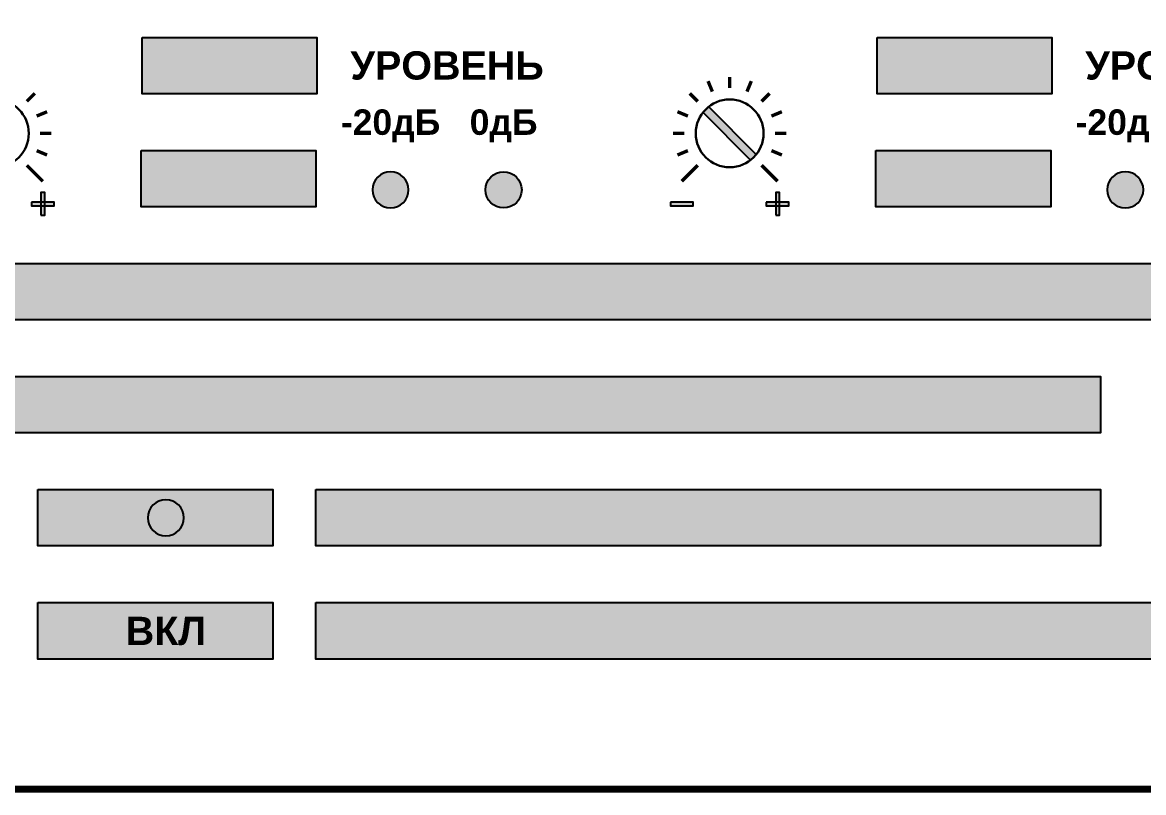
# Model space of a CAD drawing. Header units: millimetres. Extents: x -87434 to 499450, y -468665 to 122144.
# Drawn here: x 107368 to 109021, y 70986 to 72121 of the extents above; entities that cross this region are included whole.
import ezdxf

# ---------------------------------------------------------------- set-up
doc = ezdxf.new("R2010")
doc.units = ezdxf.units.MM
doc.linetypes.add('SOLID', pattern=[0])
doc.layers.add('WIRES', color=7, linetype='SOLID')
doc.styles.add('АРИЭЛЬ', font='txt')

# ---------------------------------------------------------------- blocks, each defined once
blk = doc.blocks.new('*U1241')
h = blk.add_hatch(color=92)
h.set_gradient(color1=(4, 220, 8), color2=(3, 135, 5), rotation=90, one_color=1, tint=0.27, name='INVSPHERICAL')
h.paths.add_polyline_path([(3.2, 1.6, 1), (0, 1.6, 1)])
at = {"color": 92}
blk.add_circle((1.6, 1.6), 1.6, dxfattribs=at)
blk = doc.blocks.new('*U1242')
at = {"layer": 'WIRES', "ltscale": 10}
h = blk.add_hatch(color=256, dxfattribs=at)
h.dxf.hatch_style = 1
h.set_gradient(color1=(184, 50, 5), color2=(251, 135, 96), rotation=45, one_color=1, tint=0.68, name='SPHERICAL')
h.paths.add_polyline_path([(3.2, 1.6, 1), (0, 1.6, 1)])
at = {"color": 32, "true_color": 0xd45d08}
blk.add_circle((1.6, 1.6), 1.6, dxfattribs=at)
blk = doc.blocks.new('*U1243')
h = blk.add_hatch(color=92)
h.set_gradient(color1=(251, 200, 35), color2=(175, 135, 4), rotation=90, tint=0.27, name='INVSPHERICAL')
h.paths.add_polyline_path([(3.2, 1.6, 1), (0, 1.6, 1)])
at = {"color": 54, "true_color": 0xaf8704}
blk.add_circle((1.6, 1.6), 1.6, dxfattribs=at)
blk = doc.blocks.new('*U1250')
at = {"true_color": 0xb3b3b3}
h = blk.add_hatch(color=253, dxfattribs=at)
h.dxf.hatch_style = 1
h.paths.add_polyline_path([(183.62, 61.5), (183.62, 66.495), (168.158, 66.495), (168.158, 61.5)])
h = blk.add_hatch(color=253, dxfattribs=at)
h.dxf.hatch_style = 1
h.paths.add_polyline_path([(248.62, 61.5), (248.62, 66.495), (233.158, 66.495), (233.158, 61.5)])
h = blk.add_hatch(color=256)
h.dxf.hatch_style = 1
h.set_gradient(color1=(51, 51, 51), color2=(41, 41, 41), rotation=45, tint=0.51, name='CYLINDER')
h.paths.add_polyline_path([(221.982, 55.651, 0.059132), (222.482, 56.151), (218.268, 60.364, 0.059132), (217.768, 59.864)])
h = blk.add_hatch(color=253, dxfattribs=at)
h.dxf.hatch_style = 1
h.paths.add_polyline_path([(183.525, 51.505), (183.525, 56.5), (168.063, 56.5), (168.063, 51.505)])
h = blk.add_hatch(color=253, dxfattribs=at)
h.dxf.hatch_style = 1
h.paths.add_polyline_path([(248.525, 51.505), (248.525, 56.5), (233.063, 56.5), (233.063, 51.505)])
h = blk.add_hatch(color=256)
h.dxf.hatch_style = 1
h.paths.add_polyline_path([(159.201, 50.765), (159.534, 50.765), (159.534, 52.765), (159.201, 52.765)])
h = blk.add_hatch(color=256)
h.dxf.hatch_style = 1
h.paths.add_polyline_path([(224.201, 50.765), (224.534, 50.765), (224.534, 52.765), (224.201, 52.765)])
h = blk.add_hatch(color=256)
h.dxf.hatch_style = 1
h.paths.add_polyline_path([(158.368, 51.931), (158.368, 51.598), (160.368, 51.598), (160.368, 51.931)])
h = blk.add_hatch(color=256)
h.dxf.hatch_style = 1
h.paths.add_polyline_path([(214.882, 51.931), (214.882, 51.598), (216.882, 51.598), (216.882, 51.931)])
h = blk.add_hatch(color=256)
h.dxf.hatch_style = 1
h.paths.add_polyline_path([(223.368, 51.931), (223.368, 51.598), (225.368, 51.598), (225.368, 51.931)])
h = blk.add_hatch(color=253, dxfattribs=at)
h.dxf.hatch_style = 1
h.paths.add_polyline_path([(50.5, 46.505), (50.5, 41.51), (394.5, 41.51), (394.5, 46.505)])
h = blk.add_hatch(color=253, dxfattribs=at)
h.dxf.hatch_style = 1
h.paths.add_polyline_path([(50.5, 36.505), (50.5, 31.51), (252.938, 31.51), (252.938, 36.505)])
h = blk.add_hatch(color=253, dxfattribs=at)
h.dxf.hatch_style = 1
h.paths.add_polyline_path([(179.711, 21.51), (179.711, 26.505), (158.917, 26.505), (158.917, 21.51)])
h = blk.add_hatch(color=253, dxfattribs=at)
h.dxf.hatch_style = 1
h.paths.add_polyline_path([(252.938, 21.51), (252.938, 26.505), (183.525, 26.505), (183.525, 21.51)])
h = blk.add_hatch(color=253, dxfattribs=at)
h.dxf.hatch_style = 1
h.paths.add_polyline_path([(179.711, 11.51), (179.711, 16.505), (158.917, 16.505), (158.917, 11.51)])
h = blk.add_hatch(color=253, dxfattribs=at)
h.dxf.hatch_style = 1
h.paths.add_polyline_path([(394.5, 11.51), (394.5, 16.505), (183.525, 16.505), (183.525, 11.51)])
at = {"color": 250}
for p, q in [((221.982, 55.651), (217.768, 59.864)), ((222.482, 56.151), (218.268, 60.364))]:
    blk.add_line(p, q, dxfattribs=at)
at = {"const_width": 0.6}
blk.add_lwpolyline([(0, 0), (482, 0), (482, 88), (0, 88)], close=True, dxfattribs=at)
at = {"color": 253, "true_color": 0xb3b3b3}
for points in [[(168.158, 66.495), (183.62, 66.495), (183.62, 61.5), (168.158, 61.5)], [(233.158, 66.495), (248.62, 66.495), (248.62, 61.5), (233.158, 61.5)], [(168.063, 56.5), (183.525, 56.5), (183.525, 51.505), (168.063, 51.505)], [(233.063, 56.5), (248.525, 56.5), (248.525, 51.505), (233.063, 51.505)], [(50.5, 46.505), (394.5, 46.505), (394.5, 41.51), (50.5, 41.51)], [(50.5, 36.505), (252.938, 36.505), (252.938, 31.51), (50.5, 31.51)], [(158.917, 26.505), (179.711, 26.505), (179.711, 21.51), (158.917, 21.51)], [(183.525, 26.505), (252.938, 26.505), (252.938, 21.51), (183.525, 21.51)], [(158.917, 16.505), (179.711, 16.505), (179.711, 11.51), (158.917, 11.51)], [(183.525, 16.505), (394.5, 16.505), (394.5, 11.51), (183.525, 11.51)]]:
    blk.add_lwpolyline(points, close=True, dxfattribs=at)
at = {"const_width": 0.3}
for points in [[(218.212, 62.627), (218.594, 61.703)], [(220.125, 63.007), (220.125, 62.007)], [(222.038, 62.627), (221.656, 61.703)], [(158.661, 61.543), (157.953, 60.836)], [(217.297, 60.836), (216.589, 61.543)], [(223.661, 61.543), (222.953, 60.836)], [(159.744, 59.921), (158.821, 59.538)], [(216.429, 59.538), (215.506, 59.921)], [(224.744, 59.921), (223.821, 59.538)], [(160.125, 58.007), (159.125, 58.007)], [(215.125, 58.007), (216.125, 58.007)], [(225.125, 58.007), (224.125, 58.007)], [(159.744, 56.094), (158.821, 56.477)], [(216.429, 56.477), (215.506, 56.094)], [(224.744, 56.094), (223.821, 56.477)], [(159.368, 53.765), (157.953, 55.179)], [(217.297, 55.179), (215.882, 53.765)], [(224.368, 53.765), (222.953, 55.179)]]:
    blk.add_lwpolyline(points, dxfattribs=at)
for points in [[(159.201, 50.765), (159.534, 50.765), (159.534, 52.765), (159.201, 52.765)], [(224.201, 50.765), (224.534, 50.765), (224.534, 52.765), (224.201, 52.765)], [(158.368, 51.931), (158.368, 51.598), (160.368, 51.598), (160.368, 51.931)], [(214.882, 51.931), (214.882, 51.598), (216.882, 51.598), (216.882, 51.931)], [(223.368, 51.931), (223.368, 51.598), (225.368, 51.598), (225.368, 51.931)]]:
    blk.add_lwpolyline(points, close=True)
at = {"color": 250, "lineweight": 30}
for centre in [(155.125, 58.007), (220.125, 58.007)]:
    blk.add_circle(centre, 3, dxfattribs=at)
at = {"color": 9, "xscale": -1}
for p in [(191.725, 51.407), (256.725, 51.407)]:
    blk.add_blockref('*U1241', p, dxfattribs=at)
at = {"color": 9}
blk.add_blockref('*U1242', (198.525, 51.407), dxfattribs=at)
at = {"xscale": -1}
blk.add_blockref('*U1243', (171.85, 22.407), dxfattribs=at)
at = {"style": 'АРИЭЛЬ'}
for s, insert, char_height, width, attachment_point in [('{\\fArial|b1|i0|c204|p34;УРОВЕНЬ', (195.125, 63.998), 2.5, 16.73772, 5), ('{\\fArial|b1|i0|c204|p34;УРОВЕНЬ', (260.125, 63.998), 2.5, 16.73772, 5), ('{\\fArial|b1|i0|c204|p34;-20дБ', (190.125, 60.127), 2.25, 8.4398, 2), ('{\\fArial|b1|i0|c204|p34;0дБ', (200.125, 60.127), 2.25, 5.64495, 2), ('{\\fArial|b1|i0|c204|p34;-20дБ', (255.125, 60.127), 2.25, 8.4398, 2)]:
    blk.add_mtext(s, dxfattribs=dict(at, insert=insert, char_height=char_height, width=width, attachment_point=attachment_point))
at = {"color": 250, "insert": (170.25, 13.985), "char_height": 2.5, "width": 6.65587, "attachment_point": 5, "style": 'АРИЭЛЬ'}
blk.add_mtext('{\\fArial|b1|i0|c204|p34;ВКЛ', dxfattribs=at)
blk = doc.blocks.new('*U1251')
blk.add_blockref('*U1250', (2532.316, 1151.71))
blk = doc.blocks.new('A$C0D4A27B5')
blk.add_blockref('*U1251', (-2477.294, -1635.665))

msp = doc.modelspace()

# ---------------------------------------------------------------- block references
at = {"xscale": 16.66666666666666, "yscale": 16.66666666666666, "zscale": 16.66666666666666}
msp.add_blockref('A$C0D4A27B5', (103824.48396, 79056.46287), dxfattribs=at)

doc.saveas('drawing.dxf')
